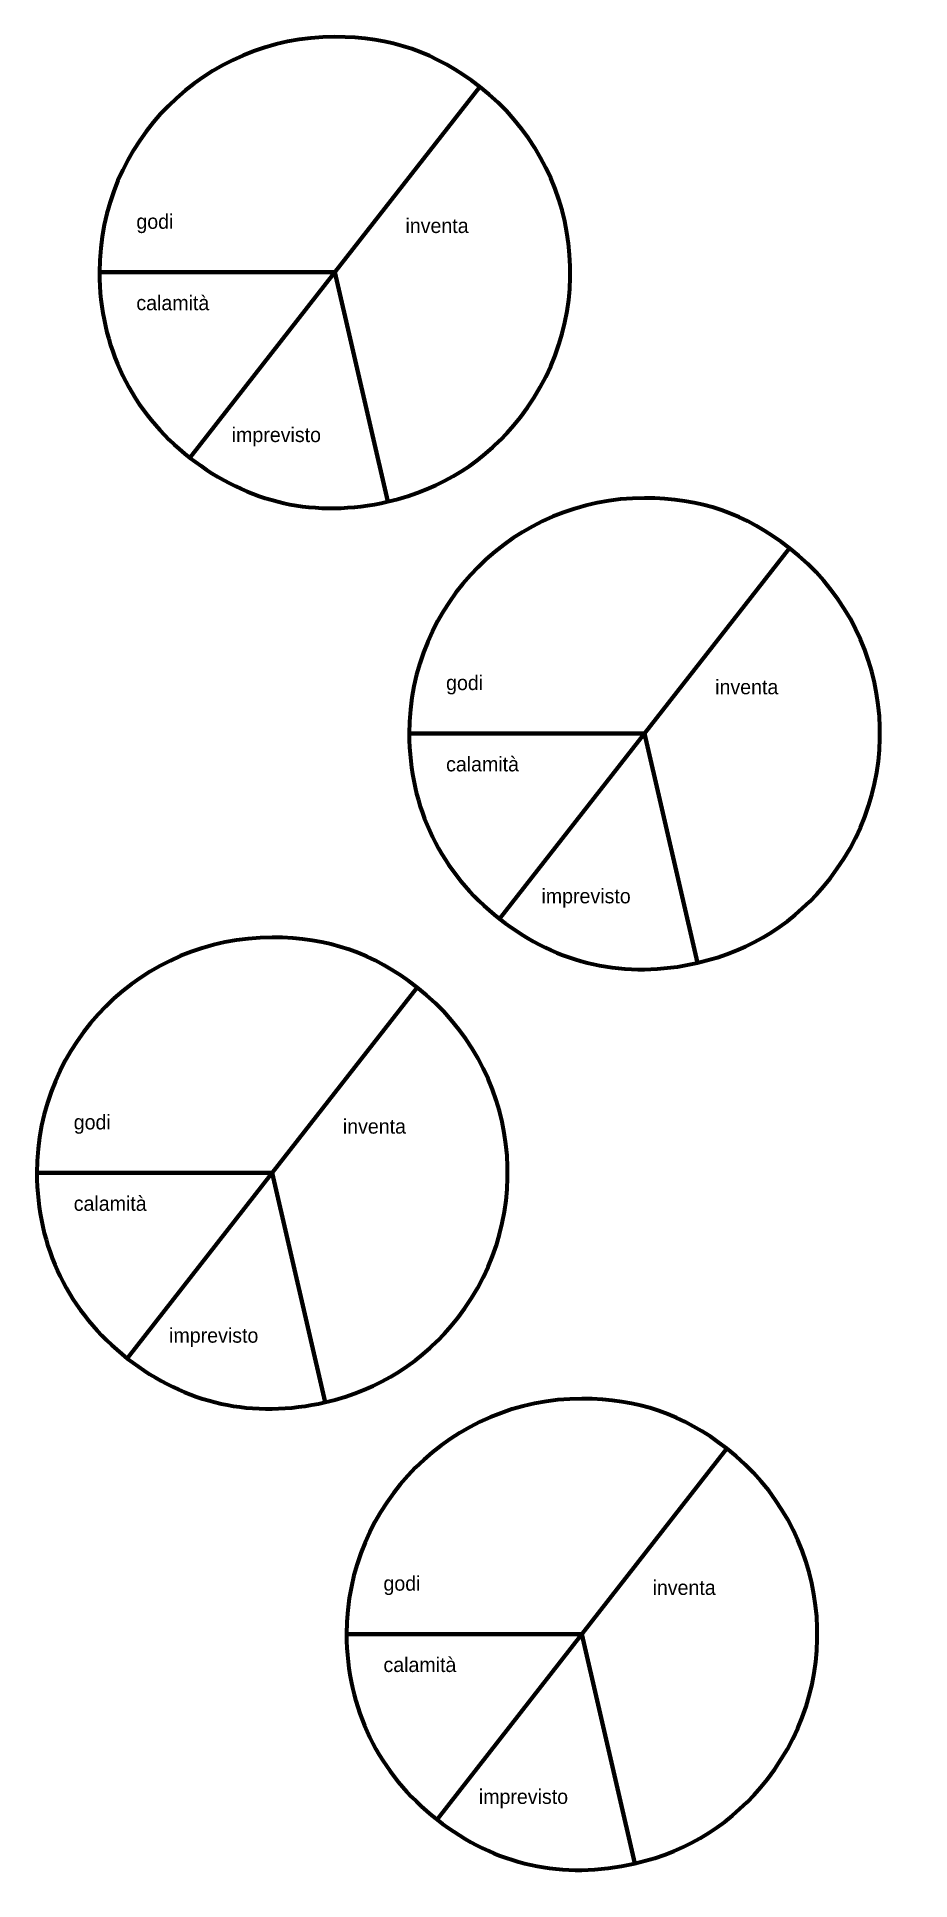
# Model space of a CAD drawing. Header units: inches. Extents: x 13 to 270, y -556 to -12.
import ezdxf

# ---------------------------------------------------------------- set-up
doc = ezdxf.new("R2010")
doc.units = ezdxf.units.IN
doc.header["$MEASUREMENT"] = 0
doc.layers.add('Layer 1', color=7, linetype='Continuous')

# ---------------------------------------------------------------- blocks, each defined once
blk = doc.blocks.new('block 7')
at = {"layer": 'Layer 1', "color": 7, "lineweight": 70, "true_color": 0xffffff}
blk.add_open_spline([(100.51, -81.87), (100.51, -81.87), (57.77, -136.58), (57.77, -136.58), (40.52, -123.1), (31.09, -103.77), (31.09, -81.87), (31.09, -81.87), (100.51, -81.87), (100.51, -81.87)], degree=3, knots=[0, 0, 0, 0, 1, 1, 1, 2, 2, 2, 3, 3, 3, 3], dxfattribs=at)
blk = doc.blocks.new('block 6')
at = {"layer": 'Layer 1'}
blk.add_blockref('block 7', (0, 0), dxfattribs=at)
blk = doc.blocks.new('block 9')
at = {"layer": 'Layer 1', "color": 7, "lineweight": 70, "true_color": 0xffffff}
blk.add_open_spline([(100.51, -81.87), (100.51, -81.87), (116.13, -149.52), (116.13, -149.52), (94.8, -154.44), (75.03, -150.06), (57.77, -136.58), (57.77, -136.58), (100.51, -81.87), (100.51, -81.87)], degree=3, knots=[0, 0, 0, 0, 1, 1, 1, 2, 2, 2, 3, 3, 3, 3], dxfattribs=at)
blk = doc.blocks.new('block 8')
at = {"layer": 'Layer 1'}
blk.add_blockref('block 9', (0, 0), dxfattribs=at)
blk = doc.blocks.new('block 11')
at = {"layer": 'Layer 1', "color": 7, "lineweight": 70, "true_color": 0xffffff}
blk.add_open_spline([(100.51, -81.87), (100.51, -81.87), (143.26, -27.17), (143.26, -27.17), (173.47, -50.77), (178.83, -94.4), (155.22, -124.62), (145.12, -137.55), (132.12, -145.83), (116.13, -149.52), (116.13, -149.52), (100.51, -81.87), (100.51, -81.87)], degree=3, knots=[0, 0, 0, 0, 1, 1, 1, 2, 2, 2, 3, 3, 3, 4, 4, 4, 4], dxfattribs=at)
blk = doc.blocks.new('block 10')
at = {"layer": 'Layer 1'}
blk.add_blockref('block 11', (0, 0), dxfattribs=at)
blk = doc.blocks.new('block 13')
at = {"layer": 'Layer 1', "color": 7, "lineweight": 70, "true_color": 0xffffff}
blk.add_open_spline([(100.51, -81.87), (100.51, -81.87), (31.09, -81.87), (31.09, -81.87), (31.09, -43.53), (62.17, -12.45), (100.51, -12.45), (116.92, -12.45), (130.32, -17.07), (143.26, -27.17), (143.26, -27.17), (100.51, -81.87), (100.51, -81.87)], degree=3, knots=[0, 0, 0, 0, 1, 1, 1, 2, 2, 2, 3, 3, 3, 4, 4, 4, 4], dxfattribs=at)
blk = doc.blocks.new('block 12')
at = {"layer": 'Layer 1'}
blk.add_blockref('block 13', (0, 0), dxfattribs=at)
blk = doc.blocks.new('block 4')
at = {"layer": 'Layer 1'}
for name in ['block 12', 'block 10', 'block 6', 'block 8']:
    blk.add_blockref(name, (0, 0), dxfattribs=at)
blk = doc.blocks.new('block 3')
at = {"layer": 'Layer 1'}
blk.add_blockref('block 4', (0, 0), dxfattribs=at)
blk = doc.blocks.new('block 2')
at = {"layer": 'Layer 1'}
blk.add_blockref('block 3', (0, 0), dxfattribs=at)
at = {"layer": 'Layer 1', "color": 179, "true_color": 0x231f20, "char_height": 4.318, "attachment_point": 7}
for s, insert in [('\\fRecta Medium|b0|i0|c0|p34;\\W1;godi', (41.97, -70.37)), ('\\fRecta Medium|b0|i0|c0|p34;\\W1;inventa', (121.33, -70.37)), ('\\fRecta Medium|b0|i0|c0|p34;\\W1;imprevisto', (70.1, -133.27))]:
    blk.add_mtext(s, dxfattribs=dict(at, insert=insert))
at = {"layer": 'Layer 1', "color": 7, "true_color": 0xffffff, "insert": (41.97, -93.13), "char_height": 4.318, "attachment_point": 7}
blk.add_mtext('\\fRecta Medium|b0|i0|c0|p34;\\W1;calamità', dxfattribs=at)
blk = doc.blocks.new('block 25')
at = {"layer": 'Layer 1', "color": 7, "lineweight": 70, "true_color": 0xffffff}
blk.add_open_spline([(191.85, -217.91), (191.85, -217.91), (149.11, -272.62), (149.11, -272.62), (131.86, -259.14), (122.43, -239.8), (122.43, -217.91), (122.43, -217.91), (191.85, -217.91), (191.85, -217.91)], degree=3, knots=[0, 0, 0, 0, 1, 1, 1, 2, 2, 2, 3, 3, 3, 3], dxfattribs=at)
blk = doc.blocks.new('block 24')
at = {"layer": 'Layer 1'}
blk.add_blockref('block 25', (0, 0), dxfattribs=at)
blk = doc.blocks.new('block 27')
at = {"layer": 'Layer 1', "color": 7, "lineweight": 70, "true_color": 0xffffff}
blk.add_open_spline([(191.85, -217.91), (191.85, -217.91), (207.47, -285.55), (207.47, -285.55), (186.14, -290.48), (166.36, -286.09), (149.11, -272.62), (149.11, -272.62), (191.85, -217.91), (191.85, -217.91)], degree=3, knots=[0, 0, 0, 0, 1, 1, 1, 2, 2, 2, 3, 3, 3, 3], dxfattribs=at)
blk = doc.blocks.new('block 26')
at = {"layer": 'Layer 1'}
blk.add_blockref('block 27', (0, 0), dxfattribs=at)
blk = doc.blocks.new('block 29')
at = {"layer": 'Layer 1', "color": 7, "lineweight": 70, "true_color": 0xffffff}
blk.add_open_spline([(191.85, -217.91), (191.85, -217.91), (234.59, -163.21), (234.59, -163.21), (264.81, -186.81), (270.16, -230.44), (246.56, -260.65), (236.46, -273.58), (223.46, -281.86), (207.47, -285.55), (207.47, -285.55), (191.85, -217.91), (191.85, -217.91)], degree=3, knots=[0, 0, 0, 0, 1, 1, 1, 2, 2, 2, 3, 3, 3, 4, 4, 4, 4], dxfattribs=at)
blk = doc.blocks.new('block 28')
at = {"layer": 'Layer 1'}
blk.add_blockref('block 29', (0, 0), dxfattribs=at)
blk = doc.blocks.new('block 31')
at = {"layer": 'Layer 1', "color": 7, "lineweight": 70, "true_color": 0xffffff}
blk.add_open_spline([(191.85, -217.91), (191.85, -217.91), (122.43, -217.91), (122.43, -217.91), (122.43, -179.57), (153.51, -148.49), (191.85, -148.49), (208.26, -148.49), (221.66, -153.1), (234.59, -163.21), (234.59, -163.21), (191.85, -217.91), (191.85, -217.91)], degree=3, knots=[0, 0, 0, 0, 1, 1, 1, 2, 2, 2, 3, 3, 3, 4, 4, 4, 4], dxfattribs=at)
blk = doc.blocks.new('block 30')
at = {"layer": 'Layer 1'}
blk.add_blockref('block 31', (0, 0), dxfattribs=at)
blk = doc.blocks.new('block 22')
at = {"layer": 'Layer 1'}
for name in ['block 30', 'block 28', 'block 24', 'block 26']:
    blk.add_blockref(name, (0, 0), dxfattribs=at)
blk = doc.blocks.new('block 21')
at = {"layer": 'Layer 1'}
blk.add_blockref('block 22', (0, 0), dxfattribs=at)
blk = doc.blocks.new('block 20')
at = {"layer": 'Layer 1'}
blk.add_blockref('block 21', (0, 0), dxfattribs=at)
at = {"layer": 'Layer 1', "color": 179, "true_color": 0x231f20, "char_height": 4.318, "attachment_point": 7}
for s, insert in [('\\fRecta Medium|b0|i0|c0|p34;\\W1;godi', (133.31, -206.41)), ('\\fRecta Medium|b0|i0|c0|p34;\\W1;inventa', (212.67, -206.41)), ('\\fRecta Medium|b0|i0|c0|p34;\\W1;imprevisto', (161.44, -269.31))]:
    blk.add_mtext(s, dxfattribs=dict(at, insert=insert))
at = {"layer": 'Layer 1', "color": 7, "true_color": 0xffffff, "insert": (133.31, -229.16), "char_height": 4.318, "attachment_point": 7}
blk.add_mtext('\\fRecta Medium|b0|i0|c0|p34;\\W1;calamità', dxfattribs=at)
blk = doc.blocks.new('block 43')
at = {"layer": 'Layer 1', "color": 7, "lineweight": 70, "true_color": 0xffffff}
blk.add_open_spline([(82.05, -347.5), (82.05, -347.5), (39.3, -402.21), (39.3, -402.21), (22.05, -388.73), (12.62, -369.4), (12.62, -347.5), (12.62, -347.5), (82.05, -347.5), (82.05, -347.5)], degree=3, knots=[0, 0, 0, 0, 1, 1, 1, 2, 2, 2, 3, 3, 3, 3], dxfattribs=at)
blk = doc.blocks.new('block 42')
at = {"layer": 'Layer 1'}
blk.add_blockref('block 43', (0, 0), dxfattribs=at)
blk = doc.blocks.new('block 45')
at = {"layer": 'Layer 1', "color": 7, "lineweight": 70, "true_color": 0xffffff}
blk.add_open_spline([(82.05, -347.5), (82.05, -347.5), (97.66, -415.15), (97.66, -415.15), (76.33, -420.07), (56.56, -415.69), (39.3, -402.21), (39.3, -402.21), (82.05, -347.5), (82.05, -347.5)], degree=3, knots=[0, 0, 0, 0, 1, 1, 1, 2, 2, 2, 3, 3, 3, 3], dxfattribs=at)
blk = doc.blocks.new('block 44')
at = {"layer": 'Layer 1'}
blk.add_blockref('block 45', (0, 0), dxfattribs=at)
blk = doc.blocks.new('block 47')
at = {"layer": 'Layer 1', "color": 7, "lineweight": 70, "true_color": 0xffffff}
blk.add_open_spline([(82.05, -347.5), (82.05, -347.5), (124.79, -292.8), (124.79, -292.8), (155, -316.4), (160.36, -360.03), (136.75, -390.24), (126.65, -403.18), (113.65, -411.46), (97.66, -415.15), (97.66, -415.15), (82.05, -347.5), (82.05, -347.5)], degree=3, knots=[0, 0, 0, 0, 1, 1, 1, 2, 2, 2, 3, 3, 3, 4, 4, 4, 4], dxfattribs=at)
blk = doc.blocks.new('block 46')
at = {"layer": 'Layer 1'}
blk.add_blockref('block 47', (0, 0), dxfattribs=at)
blk = doc.blocks.new('block 49')
at = {"layer": 'Layer 1', "color": 7, "lineweight": 70, "true_color": 0xffffff}
blk.add_open_spline([(82.05, -347.5), (82.05, -347.5), (12.62, -347.5), (12.62, -347.5), (12.62, -309.16), (43.7, -278.08), (82.05, -278.08), (98.46, -278.08), (111.86, -282.7), (124.79, -292.8), (124.79, -292.8), (82.05, -347.5), (82.05, -347.5)], degree=3, knots=[0, 0, 0, 0, 1, 1, 1, 2, 2, 2, 3, 3, 3, 4, 4, 4, 4], dxfattribs=at)
blk = doc.blocks.new('block 48')
at = {"layer": 'Layer 1'}
blk.add_blockref('block 49', (0, 0), dxfattribs=at)
blk = doc.blocks.new('block 40')
at = {"layer": 'Layer 1'}
for name in ['block 48', 'block 46', 'block 42', 'block 44']:
    blk.add_blockref(name, (0, 0), dxfattribs=at)
blk = doc.blocks.new('block 39')
at = {"layer": 'Layer 1'}
blk.add_blockref('block 40', (0, 0), dxfattribs=at)
blk = doc.blocks.new('block 38')
at = {"layer": 'Layer 1'}
blk.add_blockref('block 39', (0, 0), dxfattribs=at)
at = {"layer": 'Layer 1', "color": 179, "true_color": 0x231f20, "char_height": 4.318, "attachment_point": 7}
for s, insert in [('\\fRecta Medium|b0|i0|c0|p34;\\W1;godi', (23.5, -336)), ('\\fRecta Medium|b0|i0|c0|p34;\\W1;inventa', (102.86, -336)), ('\\fRecta Medium|b0|i0|c0|p34;\\W1;imprevisto', (51.63, -398.9))]:
    blk.add_mtext(s, dxfattribs=dict(at, insert=insert))
at = {"layer": 'Layer 1', "color": 7, "true_color": 0xffffff, "insert": (23.5, -358.76), "char_height": 4.318, "attachment_point": 7}
blk.add_mtext('\\fRecta Medium|b0|i0|c0|p34;\\W1;calamità', dxfattribs=at)
blk = doc.blocks.new('block 61')
at = {"layer": 'Layer 1', "color": 7, "lineweight": 70, "true_color": 0xffffff}
blk.add_open_spline([(173.38, -483.54), (173.38, -483.54), (130.64, -538.25), (130.64, -538.25), (113.39, -524.77), (103.96, -505.43), (103.96, -483.54), (103.96, -483.54), (173.38, -483.54), (173.38, -483.54)], degree=3, knots=[0, 0, 0, 0, 1, 1, 1, 2, 2, 2, 3, 3, 3, 3], dxfattribs=at)
blk = doc.blocks.new('block 60')
at = {"layer": 'Layer 1'}
blk.add_blockref('block 61', (0, 0), dxfattribs=at)
blk = doc.blocks.new('block 63')
at = {"layer": 'Layer 1', "color": 7, "lineweight": 70, "true_color": 0xffffff}
blk.add_open_spline([(173.38, -483.54), (173.38, -483.54), (189, -551.18), (189, -551.18), (167.67, -556.11), (147.89, -551.72), (130.64, -538.25), (130.64, -538.25), (173.38, -483.54), (173.38, -483.54)], degree=3, knots=[0, 0, 0, 0, 1, 1, 1, 2, 2, 2, 3, 3, 3, 3], dxfattribs=at)
blk = doc.blocks.new('block 62')
at = {"layer": 'Layer 1'}
blk.add_blockref('block 63', (0, 0), dxfattribs=at)
blk = doc.blocks.new('block 65')
at = {"layer": 'Layer 1', "color": 7, "lineweight": 70, "true_color": 0xffffff}
blk.add_open_spline([(173.38, -483.54), (173.38, -483.54), (216.12, -428.83), (216.12, -428.83), (246.34, -452.44), (251.69, -496.07), (228.09, -526.28), (217.99, -539.21), (204.99, -547.49), (189, -551.18), (189, -551.18), (173.38, -483.54), (173.38, -483.54)], degree=3, knots=[0, 0, 0, 0, 1, 1, 1, 2, 2, 2, 3, 3, 3, 4, 4, 4, 4], dxfattribs=at)
blk = doc.blocks.new('block 64')
at = {"layer": 'Layer 1'}
blk.add_blockref('block 65', (0, 0), dxfattribs=at)
blk = doc.blocks.new('block 67')
at = {"layer": 'Layer 1', "color": 7, "lineweight": 70, "true_color": 0xffffff}
blk.add_open_spline([(173.38, -483.54), (173.38, -483.54), (103.96, -483.54), (103.96, -483.54), (103.96, -445.2), (135.04, -414.12), (173.38, -414.12), (189.79, -414.12), (203.19, -418.73), (216.12, -428.83), (216.12, -428.83), (173.38, -483.54), (173.38, -483.54)], degree=3, knots=[0, 0, 0, 0, 1, 1, 1, 2, 2, 2, 3, 3, 3, 4, 4, 4, 4], dxfattribs=at)
blk = doc.blocks.new('block 66')
at = {"layer": 'Layer 1'}
blk.add_blockref('block 67', (0, 0), dxfattribs=at)
blk = doc.blocks.new('block 58')
at = {"layer": 'Layer 1'}
for name in ['block 66', 'block 64', 'block 60', 'block 62']:
    blk.add_blockref(name, (0, 0), dxfattribs=at)
blk = doc.blocks.new('block 57')
at = {"layer": 'Layer 1'}
blk.add_blockref('block 58', (0, 0), dxfattribs=at)
blk = doc.blocks.new('block 56')
at = {"layer": 'Layer 1'}
blk.add_blockref('block 57', (0, 0), dxfattribs=at)
at = {"layer": 'Layer 1', "color": 179, "true_color": 0x231f20, "char_height": 4.318, "attachment_point": 7}
for s, insert in [('\\fRecta Medium|b0|i0|c0|p34;\\W1;godi', (114.84, -472.04)), ('\\fRecta Medium|b0|i0|c0|p34;\\W1;inventa', (194.2, -472.04)), ('\\fRecta Medium|b0|i0|c0|p34;\\W1;imprevisto', (142.97, -534.93))]:
    blk.add_mtext(s, dxfattribs=dict(at, insert=insert))
at = {"layer": 'Layer 1', "color": 7, "true_color": 0xffffff, "insert": (114.84, -494.79), "char_height": 4.318, "attachment_point": 7}
blk.add_mtext('\\fRecta Medium|b0|i0|c0|p34;\\W1;calamità', dxfattribs=at)

msp = doc.modelspace()

# ---------------------------------------------------------------- block references
at = {"layer": 'Layer 1'}
for name in ['block 2', 'block 20', 'block 38', 'block 56']:
    msp.add_blockref(name, (0, 0), dxfattribs=at)

doc.saveas('drawing.dxf')
